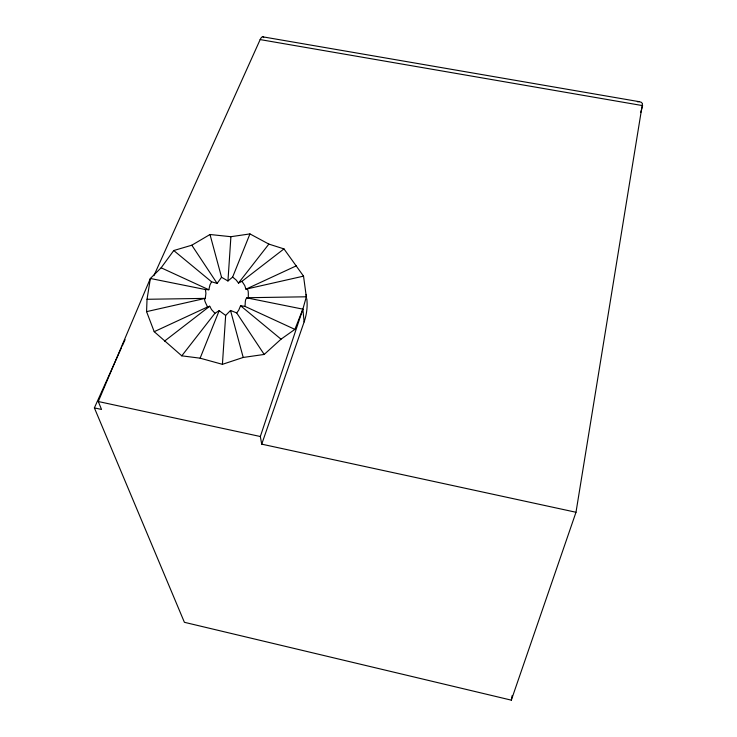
<?xml version="1.0" encoding="UTF-8"?>
<svg xmlns="http://www.w3.org/2000/svg" width="737" height="737" viewBox="0 0 737 737"><rect width="100%" height="100%" fill="white"/><g stroke="black" fill="none" stroke-linecap="round" stroke-linejoin="round"><path stroke-width="1.11" d="M246.646 297.831L302.87 309.144L294.892 329.375L244.988 306.399C245.55 303.976 244.352 297.122 248.351 297.702C248.01 295.749 249.336 287.854 245.937 289.18L244.758 285.578L241.994 281.313L238.475 283.082L236.273 280.124L232.643 277.066L249.944 233.915L268.867 244.094L283.975 248.903L303.533 276.145L306.325 296.79L302.87 309.144L260.327 436.507L261.727 444.153L575.993 512.261L642.48 103.641L641.328 102.305L639.255 101.678L262.962 36.85M294.892 329.375L281.027 339.177L264.196 354.442L243.21 357.454L222.417 364.327L200.123 358.182L181.781 355.833L154.208 331.687L146.571 311.64L147.031 299.286L150.366 278.475L161.136 267.798L173.757 250.534L191.813 245.209L209.999 234.504L230.902 236.697L249.944 233.915M222.417 364.327L225.66 315.454L230.515 310.452L236.688 312.921L264.196 354.442M209.999 234.504L221.542 277.259L227.954 280.981L230.902 236.697M225.66 315.454L219.184 310.636L214.946 313.271L211.537 309.595L209.713 306.233L207.484 306.997C206.977 305.127 202.951 298.992 205.273 298.374L205.927 293.326L205.402 289.54L150.366 278.475L98.279 401.518L101.531 409.44L94.382 407.893L121.301 348.085M94.382 407.893L184.397 622.304L511.312 700.15L512.132 695.627M205.402 289.54L208.829 289.752L209.981 284.887L211.593 281.801L217.129 283.413L221.542 277.259M640.831 112.282L642.618 105.612L260.161 39.586L153.895 275.684M511.312 700.15L575.993 512.261M261.727 444.153L304.123 321.931A79.31 63.004 -9.1 0 0 306.804 298.798M200.123 358.182L219.184 310.636M244.988 306.399L240.584 305.744L238.668 310.277L236.688 312.921M122.241 345.985L125.078 339.683M181.781 355.833L214.946 313.271M238.475 283.082L268.867 244.094M227.954 280.981L232.643 277.066M164.544 341.111L209.713 306.233M241.994 281.313L283.975 248.903M154.208 331.687L207.484 306.997M245.937 289.18L296.458 265.771M146.571 311.64L204.693 298.494M247.135 288.895L303.533 276.145M637.367 101.77L639.255 101.678M147.031 299.286L205.273 298.374M248.351 297.702L306.325 296.79M98.279 401.518L260.327 436.507M161.136 267.798L208.829 289.752M173.757 250.534L211.593 281.801M240.584 305.744L281.027 339.177M191.813 245.209L217.129 283.413M230.515 310.452L243.21 357.454M302.87 309.144L304.123 321.931M260.161 39.586A12.308 3.344 -82.8 0 1 263.726 37.578M306.113 294.468A79.31 63.004 -9.1 0 1 306.509 296.624"/></g></svg>
